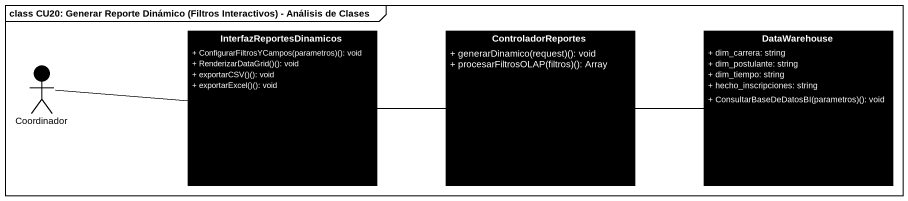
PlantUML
@startuml
mainframe class CU20: Generar Reporte Dinámico (Filtros Interactivos) - Análisis de Clases
allowmixing
hide circle
hide empty members
skinparam classAttributeIconSize 0
class InterfazReportesDinamicos #000000 {
  + ConfigurarFiltrosYCampos(parametros)(): void
  + RenderizarDataGrid()(): void
  + exportarCSV()(): void
  + exportarExcel()(): void
}
class ControladorReportes #000000 {
  + generarDinamico(request)(): void
  + procesarFiltrosOLAP(filtros)(): Array
}
class DataWarehouse #000000 {
  + dim_carrera: string
  + dim_postulante: string
  + dim_tiempo: string
  + hecho_inscripciones: string
  + ConsultarBaseDeDatosBI(parametros)(): void
}
actor Coordinador #000000
InterfazReportesDinamicos -right- ControladorReportes
ControladorReportes -right- DataWarehouse
Coordinador -right- InterfazReportesDinamicos
@enduml
